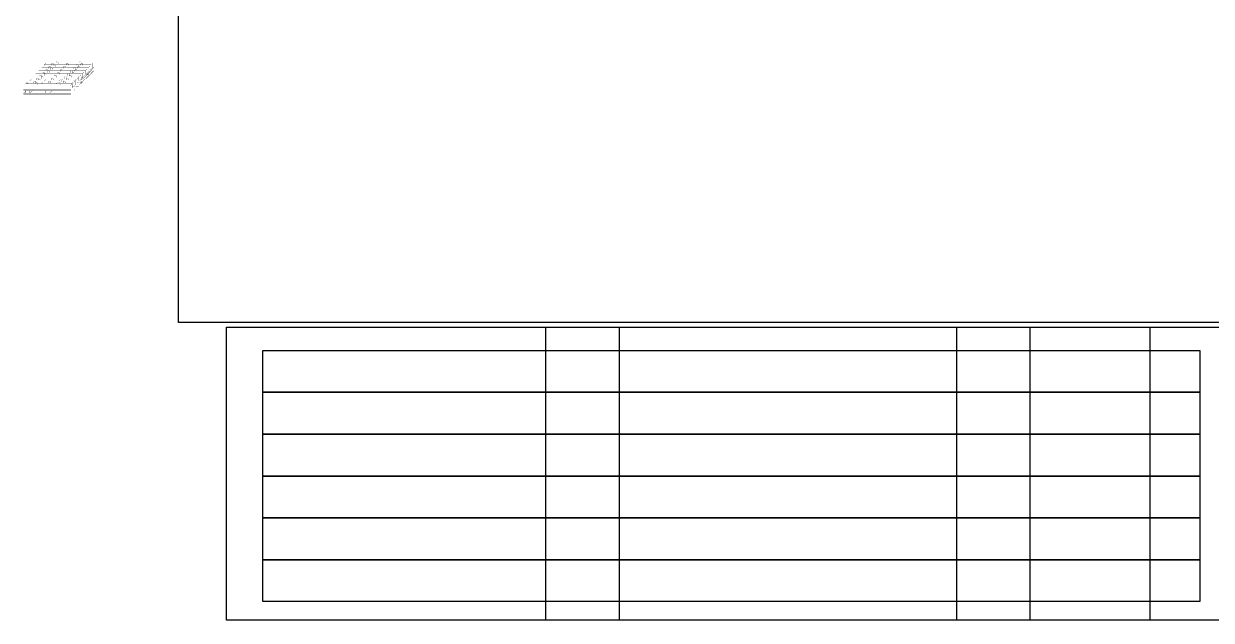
# Model space of a CAD drawing. Header units: millimetres. Extents: x -300689 to 10556, y -104928 to 107291.
# Drawn here: x -21202 to -18932, y 25981 to 27120 of the extents above; entities that cross this region are included whole.
import ezdxf

# ---------------------------------------------------------------- set-up
doc = ezdxf.new("R2010")
doc.units = ezdxf.units.MM
doc.layers.add('линии', color=7, linetype='Continuous')

# ---------------------------------------------------------------- blocks, each defined once
blk = doc.blocks.new('OV')
at = {"layer": 'линии', "linetype": 'ByBlock', "ltscale": 0.25}
blk.add_line((-48058, 27262), (-48058, 27262), dxfattribs=at)
at = {"layer": 'линии', "linetype": 'ByBlock', "ltscale": 0.25, "const_width": 4}
for points in [[(-47663, 27602), (-47663, 27659), (-47607, 27716), (-45817, 27716), (-45817, 27556), (-45873, 27499), (-45873, 27659), (-45817, 27716), (-45873, 27659), (-47663, 27659), (-47607, 27716), (-47663, 27659), (-47663, 27602)], [(-47551, 27716), (-47551, 27773), (-47494, 27829), (-45704, 27829), (-45704, 27669), (-45761, 27613), (-45761, 27773), (-45704, 27829), (-45761, 27773), (-47551, 27773), (-47494, 27829), (-47551, 27773), (-47551, 27716)], [(-47438, 27829), (-47438, 27886), (-47381, 27943), (-45591, 27943), (-45591, 27783), (-45648, 27726), (-45648, 27886), (-45591, 27943), (-45648, 27886), (-47438, 27886), (-47381, 27943), (-47438, 27886), (-47438, 27829)], [(-47325, 27943), (-47325, 28000), (-47269, 28056), (-45479, 28056), (-45479, 27896), (-45535, 27840), (-45535, 28000), (-45479, 28056), (-45535, 28000), (-47325, 28000), (-47269, 28056), (-47325, 28000), (-47325, 27943)], [(-48002, 27262), (-48002, 27319), (-47945, 27375), (-46155, 27375), (-46155, 27215), (-46212, 27159), (-46212, 27319), (-46155, 27375), (-46212, 27319), (-48002, 27319), (-47945, 27375), (-48002, 27319), (-48002, 27262)], [(-47889, 27375), (-47889, 27432), (-47833, 27489), (-46043, 27489), (-46043, 27329), (-46099, 27272), (-46099, 27432), (-46043, 27489), (-46099, 27432), (-47889, 27432), (-47833, 27489), (-47889, 27432), (-47889, 27375)], [(-47776, 27489), (-47776, 27546), (-47720, 27602), (-45930, 27602), (-45930, 27442), (-45986, 27386), (-45986, 27546), (-45930, 27602), (-45986, 27546), (-47776, 27546), (-47720, 27602), (-47776, 27546), (-47776, 27489)]]:
    blk.add_lwpolyline(points, close=True, dxfattribs=at)
for points in [[(-47552, 27716), (-47496, 27773), (-46936, 27773)], [(-45816, 27613), (-45761, 27613), (-45761, 27773), (-47551, 27773)], [(-47439, 27829), (-47383, 27886), (-46823, 27886)], [(-45703, 27726), (-45648, 27726), (-45648, 27886), (-47438, 27886)], [(-47326, 27943), (-47270, 28000), (-46710, 28000)], [(-45590, 27840), (-45535, 27840), (-45535, 28000), (-47325, 28000)], [(-46992, 27716), (-46936, 27773), (-46376, 27773), (-46376, 27773), (-46376, 27773)], [(-46879, 27829), (-46823, 27886), (-46263, 27886), (-46263, 27886), (-46263, 27886)], [(-46766, 27943), (-46710, 28000), (-46150, 28000), (-46150, 28000), (-46150, 28000)], [(-46432, 27716), (-46376, 27773), (-45816, 27773), (-45816, 27613), (-45817, 27611)], [(-45872, 27716), (-45816, 27773), (-45872, 27716), (-46432, 27716)], [(-46319, 27829), (-46263, 27886), (-45703, 27886), (-45703, 27726), (-45704, 27725)], [(-45759, 27829), (-45703, 27886), (-45759, 27829), (-46319, 27829)], [(-46206, 27943), (-46150, 28000), (-45590, 28000), (-45590, 27840), (-45591, 27838)], [(-45646, 27943), (-45590, 28000), (-45646, 27943), (-46206, 27943)], [(-48114, 27045), (-48114, 27205), (-48058, 27262), (-46268, 27262), (-46268, 27102), (-46324, 27045), (-46324, 27205), (-46268, 27262), (-46324, 27205), (-48114, 27205), (-48058, 27262), (-48114, 27205), (-48114, 27045), (-46324, 27045), (-46324, 27205), (-48114, 27205)], [(-48003, 27262), (-47947, 27319), (-47387, 27319)], [(-46267, 27159), (-46212, 27159), (-46212, 27319), (-48002, 27319)], [(-47890, 27375), (-47834, 27432), (-47274, 27432)], [(-46154, 27272), (-46099, 27272), (-46099, 27432), (-47889, 27432)], [(-47778, 27489), (-47721, 27546), (-47161, 27546)], [(-46041, 27386), (-45986, 27386), (-45986, 27546), (-47776, 27546)], [(-47665, 27602), (-47608, 27659), (-47048, 27659)], [(-45928, 27499), (-45873, 27499), (-45873, 27659), (-47663, 27659)], [(-47443, 27262), (-47387, 27319), (-46827, 27319), (-46827, 27319), (-46827, 27319)], [(-47330, 27375), (-47274, 27432), (-46714, 27432), (-46714, 27432), (-46714, 27432)], [(-47218, 27489), (-47161, 27546), (-46601, 27546), (-46601, 27546), (-46601, 27546)], [(-47105, 27602), (-47048, 27659), (-46488, 27659), (-46488, 27659), (-46488, 27659)], [(-46883, 27262), (-46827, 27319), (-46267, 27319), (-46267, 27159), (-46268, 27157)], [(-46323, 27262), (-46267, 27319), (-46323, 27262), (-46883, 27262)], [(-46770, 27375), (-46714, 27432), (-46154, 27432), (-46154, 27272), (-46155, 27271)], [(-46210, 27375), (-46154, 27432), (-46210, 27375), (-46770, 27375)], [(-46658, 27489), (-46601, 27546), (-46041, 27546), (-46041, 27386), (-46043, 27384)], [(-46098, 27489), (-46041, 27546), (-46098, 27489), (-46658, 27489)], [(-46545, 27602), (-46488, 27659), (-45928, 27659), (-45928, 27499), (-45930, 27498)], [(-45985, 27602), (-45928, 27659), (-45985, 27602), (-46545, 27602)]]:
    blk.add_lwpolyline(points, dxfattribs=at)
at = {"layer": 'линии', "linetype": 'ByBlock', "ltscale": 0.25, "const_width": 8}
for points in [[(-47317, 27631), (-47317, 27671, 1), (-47397, 27671), (-47397, 27631)], [(-47204, 27744), (-47204, 27784, 1), (-47284, 27784), (-47284, 27744)], [(-47225, 27687), (-47225, 27727, -1), (-47145, 27727), (-47145, 27687)], [(-47091, 27858), (-47091, 27898, 1), (-47171, 27898), (-47171, 27858)], [(-47112, 27801), (-47112, 27841, -1), (-47032, 27841), (-47032, 27801)], [(-46978, 27971), (-46978, 28011, 1), (-47058, 28011), (-47058, 27971)], [(-47000, 27914), (-47000, 27954, -1), (-46920, 27954), (-46920, 27914)], [(-46887, 28028), (-46887, 28068, -1), (-46807, 28068), (-46807, 28028)], [(-46757, 27631), (-46757, 27671, 1), (-46837, 27671), (-46837, 27631)], [(-46644, 27744), (-46644, 27784, 1), (-46724, 27784), (-46724, 27744)], [(-46531, 27858), (-46531, 27898, 1), (-46611, 27898), (-46611, 27858)], [(-46418, 27971), (-46418, 28011, 1), (-46498, 28011), (-46498, 27971)], [(-46255, 27687), (-46255, 27727, 1), (-46335, 27727), (-46335, 27687)], [(-46197, 27631), (-46197, 27671, 1), (-46277, 27671), (-46277, 27631)], [(-46142, 27801), (-46142, 27841, 1), (-46222, 27841), (-46222, 27801)], [(-46084, 27744), (-46084, 27784, 1), (-46164, 27784), (-46164, 27744)], [(-46030, 27914), (-46030, 27954, 1), (-46110, 27954), (-46110, 27914)], [(-45971, 27858), (-45971, 27898, 1), (-46051, 27898), (-46051, 27858)], [(-45917, 28028), (-45917, 28068, 1), (-45997, 28068), (-45997, 28028)], [(-45858, 27971), (-45858, 28011, 1), (-45938, 28011), (-45938, 27971)], [(-47655, 27290), (-47655, 27330, 1), (-47735, 27330), (-47735, 27290)], [(-47676, 27233), (-47676, 27273, -1), (-47596, 27273), (-47596, 27233)], [(-47542, 27404), (-47542, 27444, 1), (-47622, 27444), (-47622, 27404)], [(-47564, 27347), (-47564, 27387, -1), (-47484, 27387), (-47484, 27347)], [(-47429, 27517), (-47429, 27557, 1), (-47509, 27557), (-47509, 27517)], [(-47451, 27460), (-47451, 27500, -1), (-47371, 27500), (-47371, 27460)], [(-47338, 27574), (-47338, 27614, -1), (-47258, 27614), (-47258, 27574)], [(-47095, 27290), (-47095, 27330, 1), (-47175, 27330), (-47175, 27290)], [(-46982, 27404), (-46982, 27444, 1), (-47062, 27444), (-47062, 27404)], [(-46869, 27517), (-46869, 27557, 1), (-46949, 27557), (-46949, 27517)], [(-46706, 27233), (-46706, 27273, 1), (-46786, 27273), (-46786, 27233)], [(-46594, 27347), (-46594, 27387, 1), (-46674, 27387), (-46674, 27347)], [(-46535, 27290), (-46535, 27330, 1), (-46615, 27330), (-46615, 27290)], [(-46481, 27460), (-46481, 27500, 1), (-46561, 27500), (-46561, 27460)], [(-46422, 27404), (-46422, 27444, 1), (-46502, 27444), (-46502, 27404)], [(-46368, 27574), (-46368, 27614, 1), (-46448, 27614), (-46448, 27574)], [(-46309, 27517), (-46309, 27557, 1), (-46389, 27557), (-46389, 27517)]]:
    blk.add_lwpolyline(points, format="xyb", dxfattribs=at)

msp = doc.modelspace()

# ---------------------------------------------------------------- linework, layer by layer
at = {"linetype": 'ByBlock', "ltscale": 0.25, "const_width": 0.3}
for points in [[(-21072.7919, 27030.0635), (-21115.0819, 26987.5011)], [(-21076.9427, 27029.6151), (-21076.4427, 27029.6151), (-21081.7289, 27024.2948), (-21082.2289, 27024.2948)], [(-21081.7289, 27024.2948), (-21076.4427, 27029.6151), (-21076.4427, 27027.6151), (-21081.7289, 27022.2948), (-21081.7289, 27024.2948)], [(-21072.7919, 27030.0635), (-21069.0419, 27030.0635), (-21074.3282, 27024.7432), (-21078.0782, 27024.7432)], [(-21076.8154, 27029.7432), (-21074.3282, 27029.7432), (-21074.3282, 27031.7432), (-21075.1806, 27031.7432)], [(-21069.5419, 27037.0635), (-21069.0419, 27037.0635), (-21074.3282, 27031.7432), (-21075.1806, 27031.7432)], [(-21074.3282, 27031.7432), (-21069.0419, 27037.0635), (-21069.0419, 27035.0635), (-21074.3282, 27029.7432), (-21074.3282, 27031.7432)], [(-21074.3282, 27024.7432), (-21069.0419, 27030.0635), (-21069.0419, 27028.0635), (-21074.3282, 27022.7432), (-21074.3282, 27024.7432)], [(-21072.7919, 27030.0635), (-21072.7919, 27031.2894)], [(-21178.7696, 27007.398), (-21178.3529, 27007.398)], [(-21099.1449, 27007.2698), (-21098.6449, 27007.2698), (-21103.9312, 27001.9495), (-21104.4312, 27001.9495)], [(-21103.9312, 27001.9495), (-21098.6449, 27007.2698), (-21098.6449, 27005.2698), (-21103.9312, 26999.9495), (-21103.9312, 27001.9495)], [(-21094.9942, 27007.7183), (-21091.2442, 27007.7183), (-21096.5304, 27002.398), (-21100.2804, 27002.398)], [(-21099.0176, 27007.398), (-21096.5304, 27007.398), (-21096.5304, 27009.398), (-21097.7353, 27009.398)], [(-21092.0966, 27014.7183), (-21091.2442, 27014.7183), (-21096.5304, 27009.398), (-21097.7353, 27009.398)], [(-21096.5304, 27009.398), (-21091.2442, 27014.7183), (-21091.2442, 27012.7183), (-21096.5304, 27007.398), (-21096.5304, 27009.398)], [(-21096.5304, 27002.398), (-21091.2442, 27007.7183), (-21091.2442, 27005.7183), (-21096.5304, 27000.398), (-21096.5304, 27002.398)], [(-21094.8669, 27007.8464), (-21089.1297, 27007.8464), (-21089.1297, 27009.8464), (-21092.8797, 27009.8464)], [(-21087.5934, 27015.1667), (-21083.8434, 27015.1667), (-21089.1297, 27009.8464), (-21092.8797, 27009.8464)], [(-21086.4579, 27022.1667), (-21083.8434, 27022.1667), (-21089.1297, 27016.8464), (-21092.0966, 27016.8464)], [(-21092.0966, 27014.8464), (-21089.1297, 27014.8464), (-21089.1297, 27016.8464), (-21092.0966, 27016.8464)], [(-21089.1297, 27016.8464), (-21083.8434, 27022.1667), (-21083.8434, 27020.1667), (-21089.1297, 27014.8464), (-21089.1297, 27016.8464)], [(-21089.1297, 27009.8464), (-21083.8434, 27015.1667), (-21083.8434, 27013.1667), (-21089.1297, 27007.8464), (-21089.1297, 27009.8464)], [(-21087.4661, 27015.2948), (-21081.7289, 27015.2948), (-21081.7289, 27017.2948), (-21085.4789, 27017.2948)], [(-21086.4579, 27022.2948), (-21081.7289, 27022.2948), (-21081.7289, 27024.2948), (-21082.2289, 27024.2948)], [(-21080.1927, 27022.6151), (-21076.4427, 27022.6151), (-21081.7289, 27017.2948), (-21085.4789, 27017.2948)], [(-21081.7289, 27017.2948), (-21076.4427, 27022.6151), (-21076.4427, 27020.6151), (-21081.7289, 27015.2948), (-21081.7289, 27017.2948)], [(-21080.0654, 27022.7432), (-21074.3282, 27022.7432), (-21074.3282, 27024.7432), (-21078.0782, 27024.7432)], [(-21109.0126, 26999.8214), (-21106.0457, 26999.8214), (-21111.3319, 26994.5011), (-21201.3319, 26994.5011)], [(-21201.3319, 26994.5011), (-21201.3319, 26992.5011), (-21111.3319, 26992.5011), (-21111.3319, 26994.5011), (-21201.3319, 26994.5011)], [(-21109.7957, 26992.8214), (-21106.0457, 26992.8214), (-21111.3319, 26987.5011), (-21201.3319, 26987.5011)], [(-21201.3319, 26987.5011), (-21197.5819, 26991.2753)], [(-21201.3319, 26987.5011), (-21201.3319, 26985.5011), (-21111.3319, 26985.5011), (-21111.3319, 26987.5011), (-21201.3319, 26987.5011)], [(-21197.5819, 26992.5011), (-21190.0819, 26992.5011), (-21190.0819, 26987.5011), (-21197.5819, 26987.5011), (-21197.5819, 26992.5011)], [(-21185.1139, 26992.5011), (-21190.0819, 26987.5011)], [(-21160.0819, 26992.5011), (-21152.5819, 26992.5011), (-21152.5819, 26987.5011), (-21160.0819, 26987.5011), (-21160.0819, 26992.5011)], [(-21147.6139, 26992.5011), (-21152.5819, 26987.5011)], [(-21122.5819, 26992.5011), (-21115.0819, 26992.5011), (-21115.0819, 26987.5011), (-21122.5819, 26987.5011), (-21122.5819, 26992.5011)], [(-21111.3319, 26994.5011), (-21106.0457, 26999.8214), (-21106.0457, 26997.8214), (-21111.3319, 26992.5011), (-21111.3319, 26994.5011)], [(-21111.3319, 26987.5011), (-21106.0457, 26992.8214), (-21106.0457, 26990.8214), (-21111.3319, 26985.5011), (-21111.3319, 26987.5011)], [(-21109.6684, 26992.9495), (-21103.9312, 26992.9495), (-21103.9312, 26994.9495), (-21107.6812, 26994.9495)], [(-21108.9433, 27001.9495), (-21109.0126, 27001.9495)], [(-21109.0126, 26999.9495), (-21103.9312, 26999.9495), (-21103.9312, 27001.9495), (-21104.4312, 27001.9495)], [(-21108.9433, 27001.9495), (-21109.0126, 27001.9495)], [(-21102.3949, 27000.2698), (-21098.6449, 27000.2698), (-21103.9312, 26994.9495), (-21107.6812, 26994.9495)], [(-21103.9312, 26994.9495), (-21098.6449, 27000.2698), (-21098.6449, 26998.2698), (-21103.9312, 26992.9495), (-21103.9312, 26994.9495)], [(-21102.2676, 27000.398), (-21096.5304, 27000.398), (-21096.5304, 27002.398), (-21100.2804, 27002.398)]]:
    msp.add_lwpolyline(points, dxfattribs=at)
at = {"layer": 'линии', "linetype": 'ByBlock', "ltscale": 0.25}
for p, q in [((-20813.8318, 26540.6864), (-17513.8318, 26540.6864)), ((-20813.8318, 25980.6864), (-20813.8318, 26540.6864)), ((-17513.8318, 25980.6864), (-20813.8318, 25980.6864))]:
    msp.add_line(p, q, dxfattribs=at)
for points in [[(-20905.6376, 27549.1757), (-18905.6376, 27549.1757), (-18905.6376, 26549.1757), (-20905.6376, 26549.1757)], [(-20203.8318, 26540.6864), (-20063.8318, 26540.6864), (-20063.8318, 25980.6864), (-20203.8318, 25980.6864)], [(-19418.8318, 26540.6864), (-19278.8318, 26540.6864), (-19278.8318, 25980.6864), (-19418.8318, 25980.6864)], [(-19048.8318, 26540.6864), (-18908.8318, 26540.6864), (-18908.8318, 25980.6864), (-19048.8318, 25980.6864)], [(-20744.4059, 26496.2058), (-18954.4059, 26496.2058), (-18954.4059, 26416.2058), (-20744.4059, 26416.2058)], [(-20744.4059, 26416.2058), (-18954.4059, 26416.2058), (-18954.4059, 26336.2058), (-20744.4059, 26336.2058)], [(-20744.4059, 26336.2058), (-18954.4059, 26336.2058), (-18954.4059, 26256.2058), (-20744.4059, 26256.2058)], [(-20744.4059, 26256.2058), (-18954.4059, 26256.2058), (-18954.4059, 26176.2058), (-20744.4059, 26176.2058)], [(-20744.4059, 26176.2058), (-18954.4059, 26176.2058), (-18954.4059, 26096.2058), (-20744.4059, 26096.2058)], [(-20744.4059, 26096.2058), (-18954.4059, 26096.2058), (-18954.4059, 26016.2058), (-20744.4059, 26016.2058)]]:
    msp.add_lwpolyline(points, close=True, dxfattribs=at)

# ---------------------------------------------------------------- block references
at = {"layer": 'линии', "linetype": 'ByBlock', "xscale": 0.04999999998835847, "yscale": 0.04999999998835847, "zscale": 0.05}
msp.add_blockref('OV', (-18795.6072, 25642.2476), dxfattribs=at)

doc.saveas('drawing.dxf')
